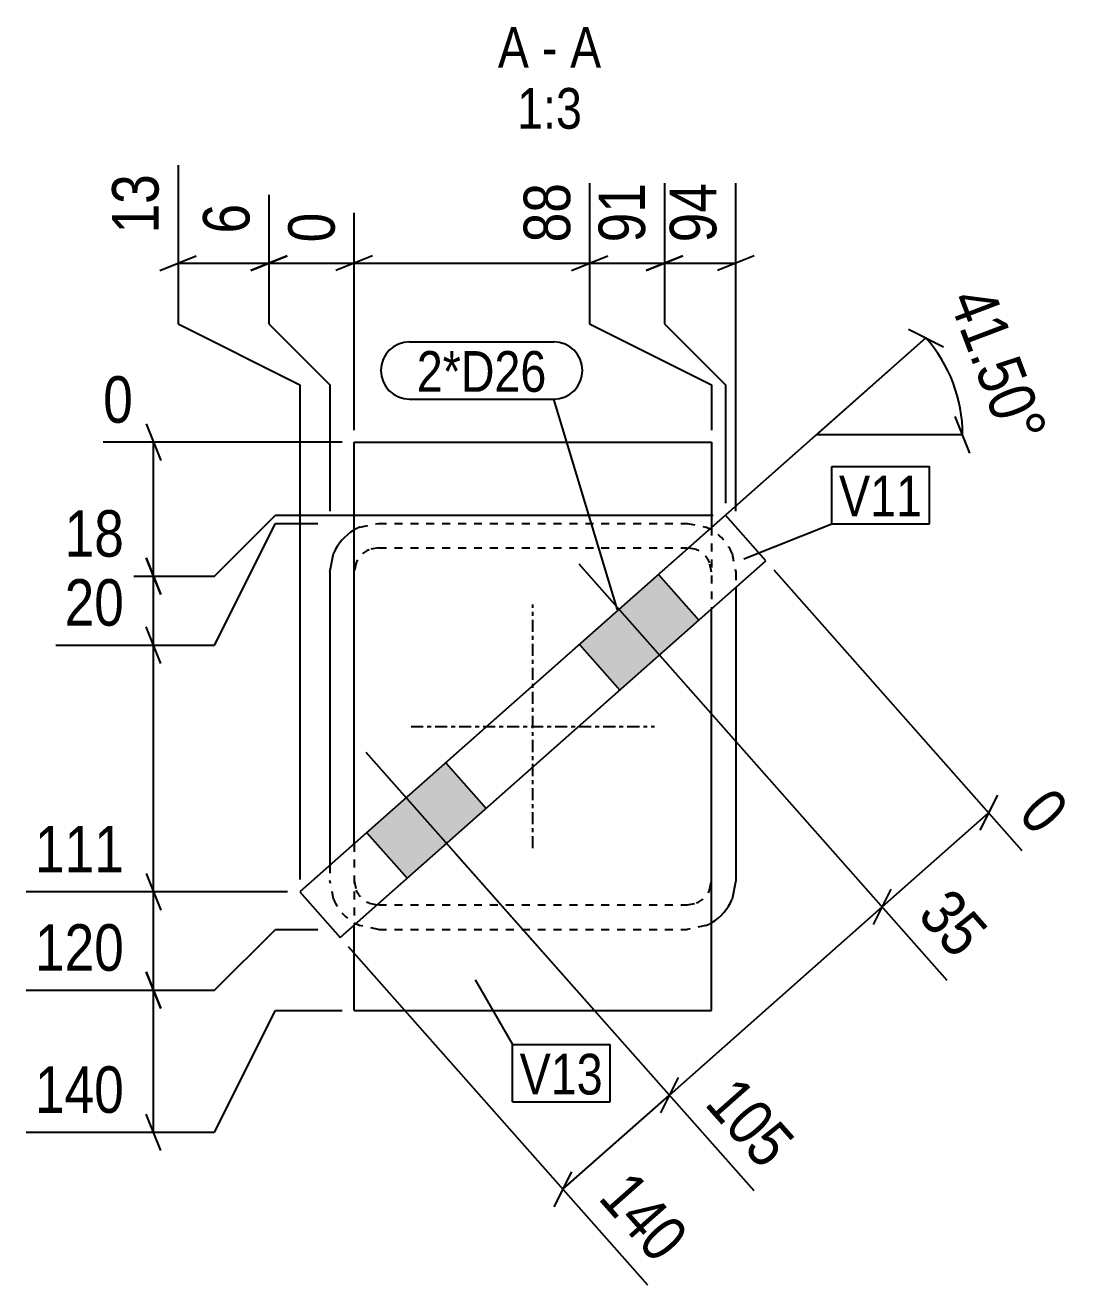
# Model space of a CAD drawing. Header units: millimetres. Extents: x 7 to 27379, y 7 to 415.
# Drawn here: x 7 to 268.5, y 7.2 to 317.5 of the extents above; entities that cross this region are included whole.
import ezdxf

# ---------------------------------------------------------------- set-up
doc = ezdxf.new("R2010")
doc.units = ezdxf.units.MM
doc.linetypes.add('DXK_LINE_DOT2', pattern=[3.9198, 1.9599, -1.9599])
doc.linetypes.add('DXK_LINE_DOT3', pattern=[5.9187, 2.979, -0.9799, 0.9799, -0.9799])
for name, color, linetype in [('MÅLSÆTNING', 7, 'Continuous'), ('STÅL', 7, 'Continuous'), ('TEKST', 7, 'Continuous')]:
    doc.layers.add(name, color=color, linetype=linetype)
doc.styles.add('Arial Narrow', font='ARIALN.TTF', dxfattribs={"height": 0.2})

msp = doc.modelspace()

# ---------------------------------------------------------------- hatches: boundary and pattern name
at = {"layer": 'STÅL', "linetype": 'Continuous'}
for points in [[(153.48, 153.72), (172.96, 170.95), (163.02, 182.18), (143.54, 164.96)], [(101.06, 107.34), (120.53, 124.57), (110.59, 135.8), (91.12, 118.57)]]:
    msp.add_hatch(color=96, dxfattribs=at).paths.add_polyline_path(points)

# ---------------------------------------------------------------- linework, layer by layer
at = {"layer": 'MÅLSÆTNING', "color": 7, "linetype": 'Continuous'}
for p, q in [((44.64, 282.98), (44.64, 243.89)), ((146.04, 278.61), (146.04, 243.89)), ((164.49, 278.61), (164.49, 243.89)), ((182.04, 197.76), (182.04, 278.61)), ((67.04, 275.67), (67.04, 243.89)), ((67.04, 275.67), (67.04, 243.89)), ((88.04, 217.76), (88.04, 271.3)), ((88.04, 217.76), (88.04, 271.3)), ((40.14, 257.09), (49.14, 260.69)), ((62.54, 257.09), (71.54, 260.69)), ((92.54, 260.69), (83.54, 257.09)), ((92.54, 260.69), (83.54, 257.09)), ((141.54, 257.09), (150.54, 260.69)), ((159.99, 257.09), (168.99, 260.69)), ((186.54, 260.69), (177.54, 257.09)), ((44.64, 258.89), (67.04, 258.89)), ((67.04, 258.89), (88.04, 258.89)), ((88.04, 258.89), (146.04, 258.89)), ((146.04, 258.89), (164.49, 258.89)), ((164.49, 258.89), (182.04, 258.89)), ((44.64, 243.89), (74.64, 228.89)), ((67.04, 243.89), (82.04, 228.89)), ((67.04, 243.89), (82.04, 228.89)), ((146.04, 243.89), (176.04, 228.89)), ((146.04, 243.89), (176.04, 228.89)), ((164.49, 243.89), (179.49, 228.89)), ((164.49, 243.89), (179.49, 228.89)), ((224.55, 242.63), (233.21, 238.28)), ((228.88, 240.46), (201.92, 216.6)), ((74.64, 228.89), (74.64, 107)), ((82.04, 228.89), (82.04, 197.76)), ((82.04, 228.89), (82.04, 197.76)), ((176.04, 228.89), (176.04, 217.76)), ((176.04, 228.89), (176.04, 217.76)), ((179.49, 228.89), (179.49, 199.76)), ((179.49, 228.89), (179.49, 199.76)), ((239.72, 212.1), (236.12, 221.1)), ((36.81, 219.26), (40.41, 210.26)), ((85.04, 214.76), (26.2, 214.76)), ((38.61, 181.76), (38.61, 214.76)), ((237.92, 216.6), (201.92, 216.6)), ((53.61, 181.76), (68.61, 196.76)), ((53.61, 181.76), (68.61, 196.76)), ((68.61, 196.76), (176.49, 196.76)), ((68.61, 196.76), (176.49, 196.76)), ((53.61, 164.76), (68.61, 194.76)), ((53.61, 164.76), (68.61, 194.76)), ((68.61, 194.76), (79.04, 194.76)), ((68.61, 194.76), (79.04, 194.76)), ((40.41, 177.26), (36.81, 186.26)), ((36.81, 186.26), (40.41, 177.26)), ((191.42, 183.28), (252.54, 114.19)), ((14.51, 181.76), (53.61, 181.76)), ((14.51, 181.76), (53.61, 181.76)), ((38.61, 164.76), (38.61, 181.76)), ((40.41, 160.26), (36.81, 169.26)), ((40.41, 160.26), (36.81, 169.26)), ((14.51, 164.76), (53.61, 164.76)), ((14.51, 164.76), (53.61, 164.76)), ((38.61, 104), (38.61, 164.76)), ((165.21, 160.09), (234.07, 82.25)), ((165.21, 160.09), (234.07, 82.25)), ((246.5, 127.82), (242.14, 119.16)), ((218.11, 100.3), (244.32, 123.49)), ((112.78, 113.71), (186.49, 30.39)), ((36.81, 108.5), (40.41, 99.5)), ((36.81, 108.5), (40.41, 99.5)), ((71.64, 104), (7.2, 104)), ((71.64, 104), (7.2, 104)), ((38.61, 79.76), (38.61, 104)), ((215.93, 95.97), (220.28, 104.63)), ((215.93, 95.97), (220.28, 104.63)), ((53.61, 79.76), (68.61, 94.76)), ((53.61, 79.76), (68.61, 94.76)), ((68.61, 94.76), (79.04, 94.76)), ((68.61, 94.76), (79.04, 94.76)), ((86.57, 90.51), (160.28, 7.2)), ((40.41, 75.26), (36.81, 84.26)), ((36.81, 84.26), (40.41, 75.26)), ((7.2, 79.76), (53.61, 79.76)), ((7.2, 79.76), (53.61, 79.76)), ((38.61, 44.76), (38.61, 79.76)), ((53.61, 44.76), (68.61, 74.76)), ((68.61, 74.76), (85.04, 74.76)), ((167.86, 58.25), (163.5, 49.59)), ((167.86, 58.25), (163.5, 49.59)), ((139.47, 30.72), (165.68, 53.92)), ((40.41, 40.26), (36.81, 49.26)), ((7.2, 44.76), (53.61, 44.76)), ((137.29, 26.39), (141.64, 35.05))]:
    msp.add_line(p, q, dxfattribs=at)
msp.add_arc((201.92, 216.6), 36, 0, 41.5, dxfattribs=at)
at = {"layer": 'STÅL', "color": 2, "linetype": 'Continuous'}
for p, q in [((88.04, 115.85), (88.04, 214.76)), ((88.04, 214.76), (176.04, 214.76)), ((176.04, 214.76), (176.04, 193.7)), ((179.49, 196.76), (74.64, 104)), ((189.43, 185.53), (179.49, 196.76)), ((82.04, 182.76), (82.95, 187.36)), ((84.58, 92.76), (189.43, 185.53)), ((82.04, 182.76), (82.04, 110.54)), ((182.04, 178.98), (182.04, 106.76)), ((176.04, 74.76), (176.04, 173.68)), ((182.04, 106.76), (181.12, 102.17)), ((74.64, 104), (84.58, 92.76)), ((88.04, 74.76), (88.04, 95.82)), ((88.04, 74.76), (176.04, 74.76))]:
    msp.add_line(p, q, dxfattribs=at)
at = {"layer": 'STÅL', "color": 7, "linetype": 'DXK_LINE_DOT2'}
for p, q in [((89.45, 193.85), (94.04, 194.76)), ((94.04, 194.76), (170.04, 194.76)), ((170.04, 194.76), (174.63, 193.85)), ((176.04, 193.7), (176.04, 173.68)), ((94.04, 188.76), (91.74, 188.31)), ((94.04, 188.76), (170.04, 188.76)), ((172.33, 188.31), (170.04, 188.76)), ((181.12, 187.36), (182.04, 182.76)), ((88.49, 185.06), (88.04, 182.76)), ((176.04, 182.76), (175.58, 185.06)), ((88.04, 115.85), (88.04, 182.76)), ((182.04, 182.76), (182.04, 178.98)), ((176.04, 106.76), (176.04, 173.68)), ((88.04, 115.85), (88.04, 95.82)), ((82.04, 110.54), (82.04, 106.76)), ((82.95, 102.17), (82.04, 106.76)), ((88.04, 106.76), (88.49, 104.47)), ((175.58, 104.47), (176.04, 106.76)), ((91.74, 101.22), (94.04, 100.76)), ((94.04, 100.76), (170.04, 100.76)), ((170.04, 100.76), (172.33, 101.22)), ((94.04, 94.76), (89.45, 95.68)), ((94.04, 94.76), (170.04, 94.76)), ((174.63, 95.68), (170.04, 94.76))]:
    msp.add_line(p, q, dxfattribs=at)
at = {"layer": 'STÅL', "color": 96, "linetype": 'Continuous'}
for p, q in [((143.34, 184.8), (199.66, 121.14)), ((163.02, 182.18), (172.96, 170.95)), ((143.54, 164.96), (153.48, 153.72)), ((90.91, 138.42), (147.24, 74.76)), ((110.59, 135.8), (120.53, 124.57)), ((91.12, 118.57), (101.06, 107.34))]:
    msp.add_line(p, q, dxfattribs=at)
at = {"layer": 'STÅL', "color": 7, "linetype": 'DXK_LINE_DOT3'}
for p, q in [((132.04, 114.76), (132.04, 174.76)), ((102.04, 144.76), (162.04, 144.76))]:
    msp.add_line(p, q, dxfattribs=at)
at = {"layer": 'STÅL', "color": 2, "linetype": 'Continuous'}
for centre, start, end in [((94.04, 182.76), 120.5989, 157.5), ((170.04, 106.76), 300.5989, 337.5)]:
    msp.add_arc(centre, 12, start, end, dxfattribs=at)
at = {"layer": 'STÅL', "color": 7, "linetype": 'DXK_LINE_DOT2'}
for centre, radius, start, end in [((94.04, 182.76), 12, 112.5, 120.5989), ((170.04, 182.76), 12, 22.5, 67.5), ((94.04, 182.76), 6, 112.5, 157.5), ((170.04, 182.76), 6, 22.5, 67.5), ((94.04, 106.76), 6, 202.5, 247.5), ((170.04, 106.76), 6, 292.5, 337.5), ((94.04, 106.76), 12, 202.5, 247.5), ((170.04, 106.76), 12, 292.5, 300.5989)]:
    msp.add_arc(centre, radius, start, end, dxfattribs=at)
at = {"layer": 'TEKST', "color": 7, "linetype": 'Continuous'}
for p, q in [((101.66, 239.48), (137.23, 239.48)), ((101.66, 225.38), (137.23, 225.38)), ((152.92, 173.5), (137.23, 225.38)), ((205.68, 208.77), (229.75, 208.77)), ((205.68, 194.67), (205.68, 208.77)), ((229.75, 194.67), (229.75, 208.77)), ((184.06, 186.04), (205.68, 194.67)), ((205.68, 194.67), (229.75, 194.67)), ((117.8, 82.31), (127.01, 66.38)), ((127.01, 66.38), (151.08, 66.38)), ((127.01, 52.28), (127.01, 66.38)), ((151.08, 52.28), (151.08, 66.38)), ((127.01, 52.28), (151.08, 52.28))]:
    msp.add_line(p, q, dxfattribs=at)
for centre, start, end in [((101.66, 232.43), 90, 270), ((137.23, 232.43), 270, 90)]:
    msp.add_arc(centre, 7.05, start, end, dxfattribs=at)

# ---------------------------------------------------------------- wipeouts: each hides what was drawn before it
at = {"color": 0, "linetype": 'Continuous'}
for points, layer in [([(42.24, 283.2), (25.44, 283.2), (25.44, 263.77), (42.24, 263.77)], 'MÅLSÆTNING'), ([(64.64, 275.89), (47.84, 275.89), (47.84, 263.77), (64.64, 263.77)], 'MÅLSÆTNING'), ([(33.72, 184.16), (33.72, 200.96), (14.3, 200.96), (14.3, 184.16)], 'MÅLSÆTNING'), ([(33.72, 106.4), (33.72, 123.2), (6.99, 123.2), (6.99, 106.4)], 'MÅLSÆTNING'), ([(33.72, 82.16), (33.72, 98.96), (6.99, 98.96), (6.99, 82.16)], 'MÅLSÆTNING'), ([(33.72, 47.16), (33.72, 63.96), (6.99, 63.96), (6.99, 47.16)], 'MÅLSÆTNING'), ([(131.1, 306.98), (131.1, 317.48), (123.43, 317.48), (123.43, 306.98)], 'TEKST'), ([(138.08, 306.98), (138.08, 317.48), (134.25, 317.48), (134.25, 306.98)], 'TEKST'), ([(148.9, 306.98), (148.9, 317.48), (141.23, 317.48), (141.23, 306.98)], 'TEKST'), ([(144.16, 291.98), (144.16, 302.48), (128.17, 302.48), (128.17, 291.98)], 'TEKST')]:
    msp.add_wipeout(points, dxfattribs=at).dxf.layer = layer

# ---------------------------------------------------------------- next in the draw order: texts
at = {"layer": 'MÅLSÆTNING', "color": 3, "linetype": 'Continuous', "style": 'Arial Narrow'}
for s, height, p in [('13', 11.453, (39.84, 266.17)), ('6', 11.45, (62.24, 266.17))]:
    msp.add_text(s, height=height, rotation=90.0002, dxfattribs=at).set_placement(p)
for s, p in [('18', (16.7, 186.56)), ('111', (9.39, 108.8)), ('120', (9.39, 84.56)), ('140', (9.39, 49.56))]:
    msp.add_text(s, height=11.453, dxfattribs=at).set_placement(p)
at = {"layer": 'TEKST', "color": 3, "linetype": 'Continuous', "style": 'Arial Narrow'}
for s, height, p in [('A', 10.02, (123.43, 306.98)), ('A', 10.02, (141.23, 306.98)), ('-', 10.02, (134.25, 306.98)), ('1:3', 10.021, (128.17, 291.98))]:
    msp.add_text(s, height=height, dxfattribs=at).set_placement(p)

# ---------------------------------------------------------------- next in the draw order: wipeouts: each hides what was drawn before it
at = {"color": 0, "linetype": 'Continuous'}
for points in [[(179.64, 281.01), (162.84, 281.01), (162.84, 261.59), (179.64, 261.59)], [(85.64, 273.7), (68.84, 273.7), (68.84, 261.59), (85.64, 261.59)], [(35.91, 217.16), (35.91, 233.96), (23.8, 233.96), (23.8, 217.16)], [(33.72, 167.16), (33.72, 183.96), (14.3, 183.96), (14.3, 167.16)], [(255.93, 113.99), (268.51, 125.12), (260.49, 134.19), (247.91, 123.06)], [(236.01, 83.68), (248.59, 94.81), (235.72, 109.36), (223.14, 98.23)], [(188.43, 31.82), (201.01, 42.95), (183.3, 62.98), (170.71, 51.85)]]:
    msp.add_wipeout(points, dxfattribs=at).dxf.layer = 'MÅLSÆTNING'
at = {"color": 0}
msp.add_wipeout([(246.95, 210.07), (262.66, 216.03), (247.03, 257.28), (231.32, 251.33)], dxfattribs=at).dxf.layer = 'MÅLSÆTNING'

# ---------------------------------------------------------------- next in the draw order: linework, layer by layer
at = {"layer": 'MÅLSÆTNING', "color": 7, "linetype": 'Continuous'}
for p, q in [((164.49, 278.61), (164.49, 243.89)), ((71.54, 260.69), (62.54, 257.09)), ((168.99, 260.69), (159.99, 257.09)), ((76.89, 105.98), (228.88, 240.46)), ((165.68, 53.92), (218.11, 100.3))]:
    msp.add_line(p, q, dxfattribs=at)

# ---------------------------------------------------------------- next in the draw order: texts
at = {"layer": 'MÅLSÆTNING', "color": 3, "linetype": 'Continuous', "style": 'Arial Narrow'}
for s, height, rotation, p in [('94', 11.453, 90.0002, (177.24, 263.99)), ('0', 11.45, 90.0002, (83.24, 263.99)), ('0', 11.45, -48.5009, (251.29, 122.85)), ('35', 11.453, -48.5009, (226.53, 98.02))]:
    msp.add_text(s, height=height, rotation=rotation, dxfattribs=at).set_placement(p)
at = {"layer": 'MÅLSÆTNING', "color": 3, "style": 'Arial Narrow'}
msp.add_text('41.50°', height=11.453, rotation=-69.2477, dxfattribs=at).set_placement((234.41, 249.93))
at = {"layer": 'MÅLSÆTNING', "color": 3, "linetype": 'Continuous', "style": 'Arial Narrow'}
for s, height, p in [('0', 11.45, (26.2, 219.56)), ('20', 11.453, (16.7, 169.56))]:
    msp.add_text(s, height=height, dxfattribs=at).set_placement(p)

# ---------------------------------------------------------------- next in the draw order: wipeouts: each hides what was drawn before it
at = {"color": 0, "linetype": 'Continuous'}
msp.add_wipeout([(162.22, 8.63), (174.8, 19.76), (157.08, 39.79), (144.5, 28.65)], dxfattribs=at).dxf.layer = 'MÅLSÆTNING'

# ---------------------------------------------------------------- next in the draw order: linework, layer by layer
at = {"layer": 'MÅLSÆTNING', "color": 7, "linetype": 'Continuous'}
msp.add_line((112.78, 113.71), (186.49, 30.39), dxfattribs=at)

# ---------------------------------------------------------------- next in the draw order: texts
at = {"layer": 'MÅLSÆTNING', "color": 3, "linetype": 'Continuous', "style": 'Arial Narrow'}
for s, p in [('105', (174.1, 51.64)), ('140', (147.89, 28.45))]:
    msp.add_text(s, height=11.453, rotation=-48.5009, dxfattribs=at).set_placement(p)

# ---------------------------------------------------------------- next in the draw order: wipeouts: each hides what was drawn before it
at = {"color": 0, "linetype": 'Continuous'}
msp.add_wipeout([(162.09, 281.01), (145.29, 281.01), (145.29, 261.59), (162.09, 261.59)], dxfattribs=at).dxf.layer = 'MÅLSÆTNING'
at = {"color": 0}
for points in [[(135.43, 227.18), (135.43, 237.68), (103.46, 237.68), (103.46, 227.18)], [(227.95, 196.47), (227.95, 206.97), (207.48, 206.97), (207.48, 196.47)]]:
    msp.add_wipeout(points, dxfattribs=at).dxf.layer = 'TEKST'

# ---------------------------------------------------------------- next in the draw order: linework, layer by layer
at = {"layer": 'MÅLSÆTNING', "color": 7, "linetype": 'Continuous'}
for p, q in [((146.04, 278.61), (146.04, 243.89)), ((141.54, 257.09), (150.54, 260.69))]:
    msp.add_line(p, q, dxfattribs=at)

# ---------------------------------------------------------------- next in the draw order: texts
at = {"layer": 'MÅLSÆTNING', "color": 3, "linetype": 'Continuous', "style": 'Arial Narrow'}
msp.add_text('91', height=11.453, rotation=90.0002, dxfattribs=at).set_placement((159.69, 263.99))

# ---------------------------------------------------------------- next in the draw order: wipeouts: each hides what was drawn before it
at = {"color": 0}
for points in [[(135.43, 227.18), (135.43, 237.68), (103.46, 237.68), (103.46, 227.18)], [(227.95, 196.47), (227.95, 206.97), (207.48, 206.97), (207.48, 196.47)], [(149.28, 54.08), (149.28, 64.58), (128.81, 64.58), (128.81, 54.08)]]:
    msp.add_wipeout(points, dxfattribs=at).dxf.layer = 'TEKST'

# ---------------------------------------------------------------- next in the draw order: texts
at = {"layer": 'TEKST', "color": 3, "style": 'Arial Narrow'}
for s, p in [('2*D26', (103.46, 227.18)), ('V11', (207.48, 196.47))]:
    msp.add_text(s, height=10.021, dxfattribs=at).set_placement(p)

# ---------------------------------------------------------------- next in the draw order: wipeouts: each hides what was drawn before it
at = {"color": 0, "linetype": 'Continuous'}
msp.add_wipeout([(143.64, 281.01), (126.84, 281.01), (126.84, 261.59), (143.64, 261.59)], dxfattribs=at).dxf.layer = 'MÅLSÆTNING'
at = {"color": 0}
msp.add_wipeout([(149.28, 54.08), (149.28, 64.58), (128.81, 64.58), (128.81, 54.08)], dxfattribs=at).dxf.layer = 'TEKST'

# ---------------------------------------------------------------- next in the draw order: texts
at = {"layer": 'MÅLSÆTNING', "color": 3, "linetype": 'Continuous', "style": 'Arial Narrow'}
msp.add_text('88', height=11.453, rotation=90.0002, dxfattribs=at).set_placement((141.24, 263.99))
at = {"layer": 'TEKST', "color": 3, "style": 'Arial Narrow'}
msp.add_text('V13', height=10.021, dxfattribs=at).set_placement((128.81, 54.08))

doc.saveas('drawing.dxf')
